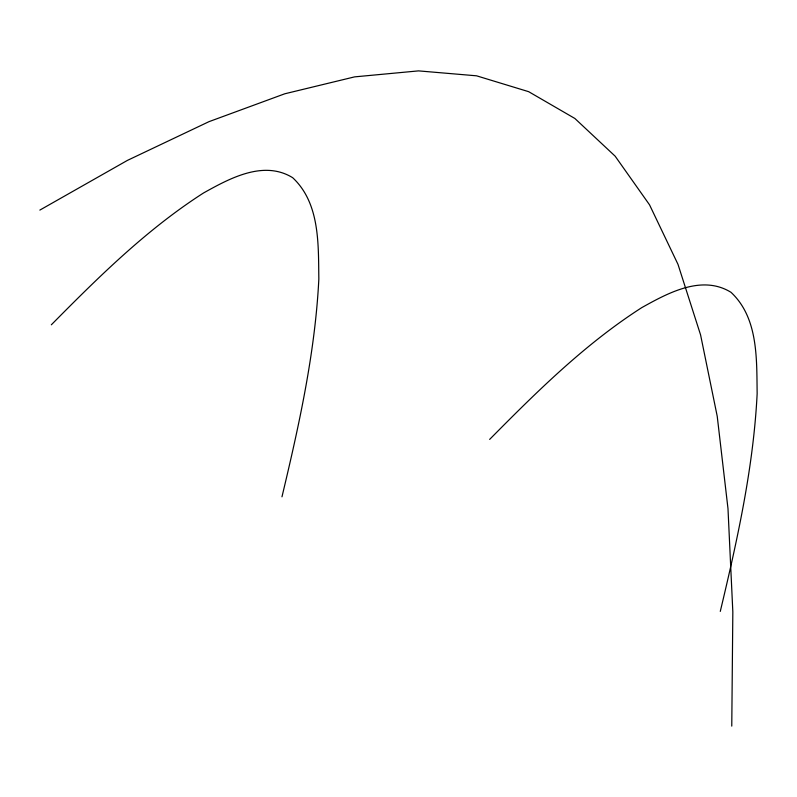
<?xml version="1.0" encoding="UTF-8"?>
<svg xmlns="http://www.w3.org/2000/svg" width="797" height="797" viewBox="0 0 797 797"><rect width="100%" height="100%" fill="white"/><g stroke="black" fill="none" stroke-linecap="round" stroke-linejoin="round"><path stroke-width="1.2" d="M731.766 726.117L732.832 611.917L727.99 508.645L717.23 416.303L700.573 334.879L678.008 264.385L649.535 204.819L615.154 156.182L574.856 118.464L528.66 91.675L476.556 75.815L418.545 70.883L354.615 76.871L284.788 93.787L209.053 121.632L127.4 160.406L39.85 210.099M281.969 496.82C299.064 425.17 315.144 352.772 318.84 278.99C318.312 244.46 320.085 203.335 292.688 177.711C263.638 159.779 229.695 178.389 203.514 192.984C146.738 229.367 98.509 277.067 51.327 324.807M720.279 611.409C737.374 539.768 753.464 467.371 757.15 393.588C756.622 359.058 758.405 317.923 730.998 292.31C701.948 274.377 668.016 292.987 641.834 307.582C585.048 343.955 536.829 391.666 489.647 439.406"/></g></svg>
